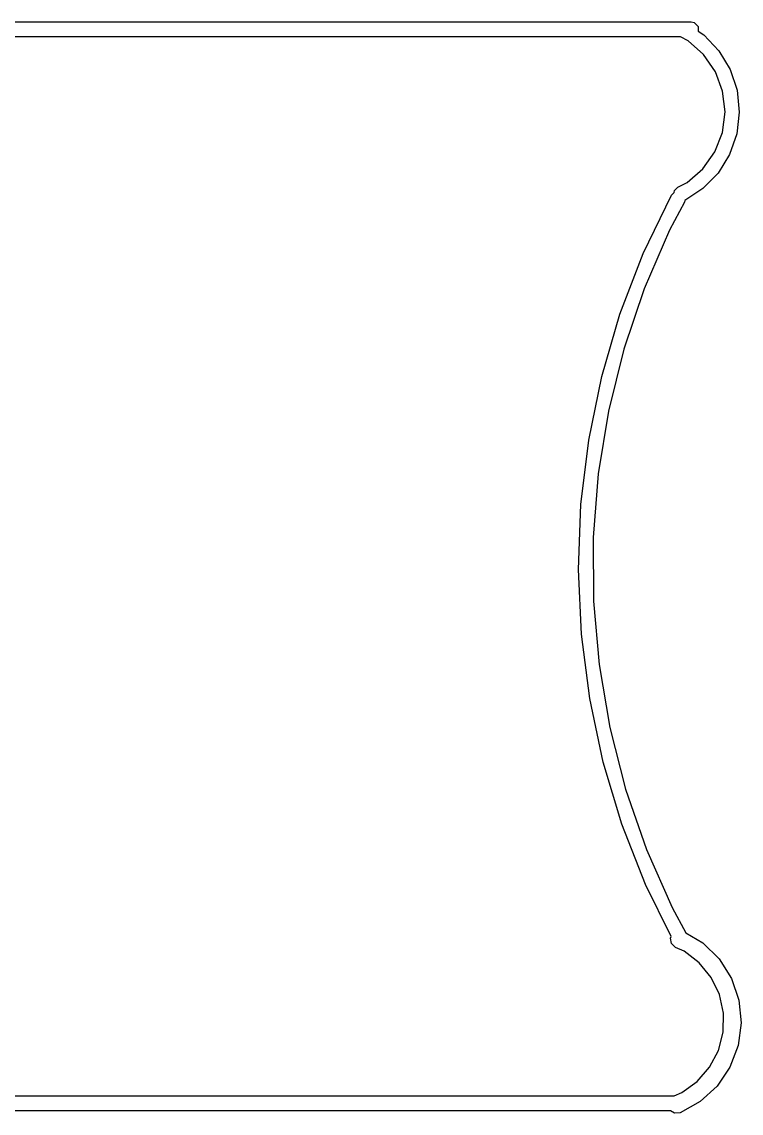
# Model space of a CAD drawing. Header units: inches. Extents: x -2.1 to 1.75, y 0.25 to 2.74.
# Drawn here: x 1.5513 to 1.7409, y 0.9157 to 1.2037 of the extents above; entities that cross this region are included whole.
import ezdxf

# ---------------------------------------------------------------- set-up
doc = ezdxf.new("R2010")
doc.units = ezdxf.units.IN
doc.header["$MEASUREMENT"] = 0
doc.layers.add('BLACK', color=250, linetype='CONTINUOUS')

msp = doc.modelspace()

# ---------------------------------------------------------------- linework, layer by layer
at = {"layer": 'BLACK', "linetype": 'CONTINUOUS'}
for p, q in [((1.49354, 1.20374), (1.7278, 1.20374)), ((1.7278, 1.20374), (1.72855, 1.20359)), ((1.72855, 1.20359), (1.72961, 1.20252)), ((1.72961, 1.20252), (1.72961, 1.20131)), ((1.72961, 1.20131), (1.73113, 1.20028)), ((1.72495, 1.1998), (1.49426, 1.1998)), ((1.72694, 1.19875), (1.72495, 1.1998)), ((1.73104, 1.19509), (1.72694, 1.19875)), ((1.73113, 1.20028), (1.73509, 1.19609)), ((1.73509, 1.19609), (1.73806, 1.19114)), ((1.73415, 1.19056), (1.73104, 1.19509)), ((1.73606, 1.18541), (1.73415, 1.19056)), ((1.73806, 1.19114), (1.73987, 1.18567)), ((1.73669, 1.17996), (1.73606, 1.18541)), ((1.73987, 1.18567), (1.74046, 1.17993)), ((1.73599, 1.17451), (1.73669, 1.17996)), ((1.74046, 1.17993), (1.73979, 1.1742)), ((1.73399, 1.16939), (1.73599, 1.17451)), ((1.73979, 1.1742), (1.7379, 1.16875)), ((1.73083, 1.1649), (1.73399, 1.16939)), ((1.7379, 1.16875), (1.73486, 1.16384)), ((1.72668, 1.1613), (1.73083, 1.1649)), ((1.73486, 1.16384), (1.73084, 1.15971)), ((1.72423, 1.16006), (1.72668, 1.1613)), ((1.71511, 1.14255), (1.72254, 1.15798)), ((1.72254, 1.15798), (1.72329, 1.1587)), ((1.72329, 1.1587), (1.72337, 1.1592)), ((1.72337, 1.1592), (1.72423, 1.16006)), ((1.73084, 1.15971), (1.7261, 1.15661)), ((1.72602, 1.15612), (1.72206, 1.14871)), ((1.7261, 1.15661), (1.72602, 1.15612)), ((1.72206, 1.14871), (1.71539, 1.13327)), ((1.70897, 1.12656), (1.71511, 1.14255)), ((1.71539, 1.13327), (1.71001, 1.11734)), ((1.70417, 1.11012), (1.70897, 1.12656)), ((1.71001, 1.11734), (1.70597, 1.10102)), ((1.70074, 1.09335), (1.70417, 1.11012)), ((1.70597, 1.10102), (1.70327, 1.08442)), ((1.69869, 1.07634), (1.70074, 1.09335)), ((1.70327, 1.08442), (1.70196, 1.06765)), ((1.69805, 1.05923), (1.69869, 1.07634)), ((1.70196, 1.06765), (1.70202, 1.05084)), ((1.69883, 1.04212), (1.69805, 1.05923)), ((1.70202, 1.05084), (1.70347, 1.03408)), ((1.701, 1.02513), (1.69883, 1.04212)), ((1.70347, 1.03408), (1.70629, 1.01751)), ((1.70457, 1.00838), (1.701, 1.02513)), ((1.70629, 1.01751), (1.71047, 1.00122)), ((1.7095, 0.99198), (1.70457, 1.00838)), ((1.71047, 1.00122), (1.71597, 0.98533)), ((1.71576, 0.97604), (1.7095, 0.99198)), ((1.71597, 0.98533), (1.72275, 0.96994)), ((1.7225, 0.96232), (1.71576, 0.97604)), ((1.72275, 0.96994), (1.72635, 0.96333)), ((1.7223, 0.96188), (1.7225, 0.96232)), ((1.72635, 0.96333), (1.73081, 0.96064)), ((1.72259, 0.96045), (1.7223, 0.96188)), ((1.72367, 0.95946), (1.72259, 0.96045)), ((1.72594, 0.95843), (1.72367, 0.95946)), ((1.73081, 0.96064), (1.73514, 0.9564)), ((1.72989, 0.95537), (1.72594, 0.95843)), ((1.73514, 0.9564), (1.73837, 0.95128)), ((1.73303, 0.95149), (1.72989, 0.95537)), ((1.7352, 0.94698), (1.73303, 0.95149)), ((1.73837, 0.95128), (1.74035, 0.94556)), ((1.73627, 0.94211), (1.7352, 0.94698)), ((1.74035, 0.94556), (1.74095, 0.93953)), ((1.73618, 0.93711), (1.73627, 0.94211)), ((1.74095, 0.93953), (1.74015, 0.93353)), ((1.73495, 0.93227), (1.73618, 0.93711)), ((1.74015, 0.93353), (1.73799, 0.92787)), ((1.73264, 0.92784), (1.73495, 0.93227)), ((1.72938, 0.92406), (1.73264, 0.92784)), ((1.73799, 0.92787), (1.73458, 0.92286)), ((1.72533, 0.92113), (1.72938, 0.92406)), ((1.73458, 0.92286), (1.73012, 0.91877)), ((1.49551, 0.92028), (1.72326, 0.92028)), ((1.72326, 0.92028), (1.72533, 0.92113)), ((1.72233, 0.91634), (1.49551, 0.91634)), ((1.72338, 0.9157), (1.72233, 0.91634)), ((1.73012, 0.91877), (1.72483, 0.91581)), ((1.72483, 0.91581), (1.72338, 0.9157))]:
    msp.add_line(p, q, dxfattribs=at)

doc.saveas('drawing.dxf')
